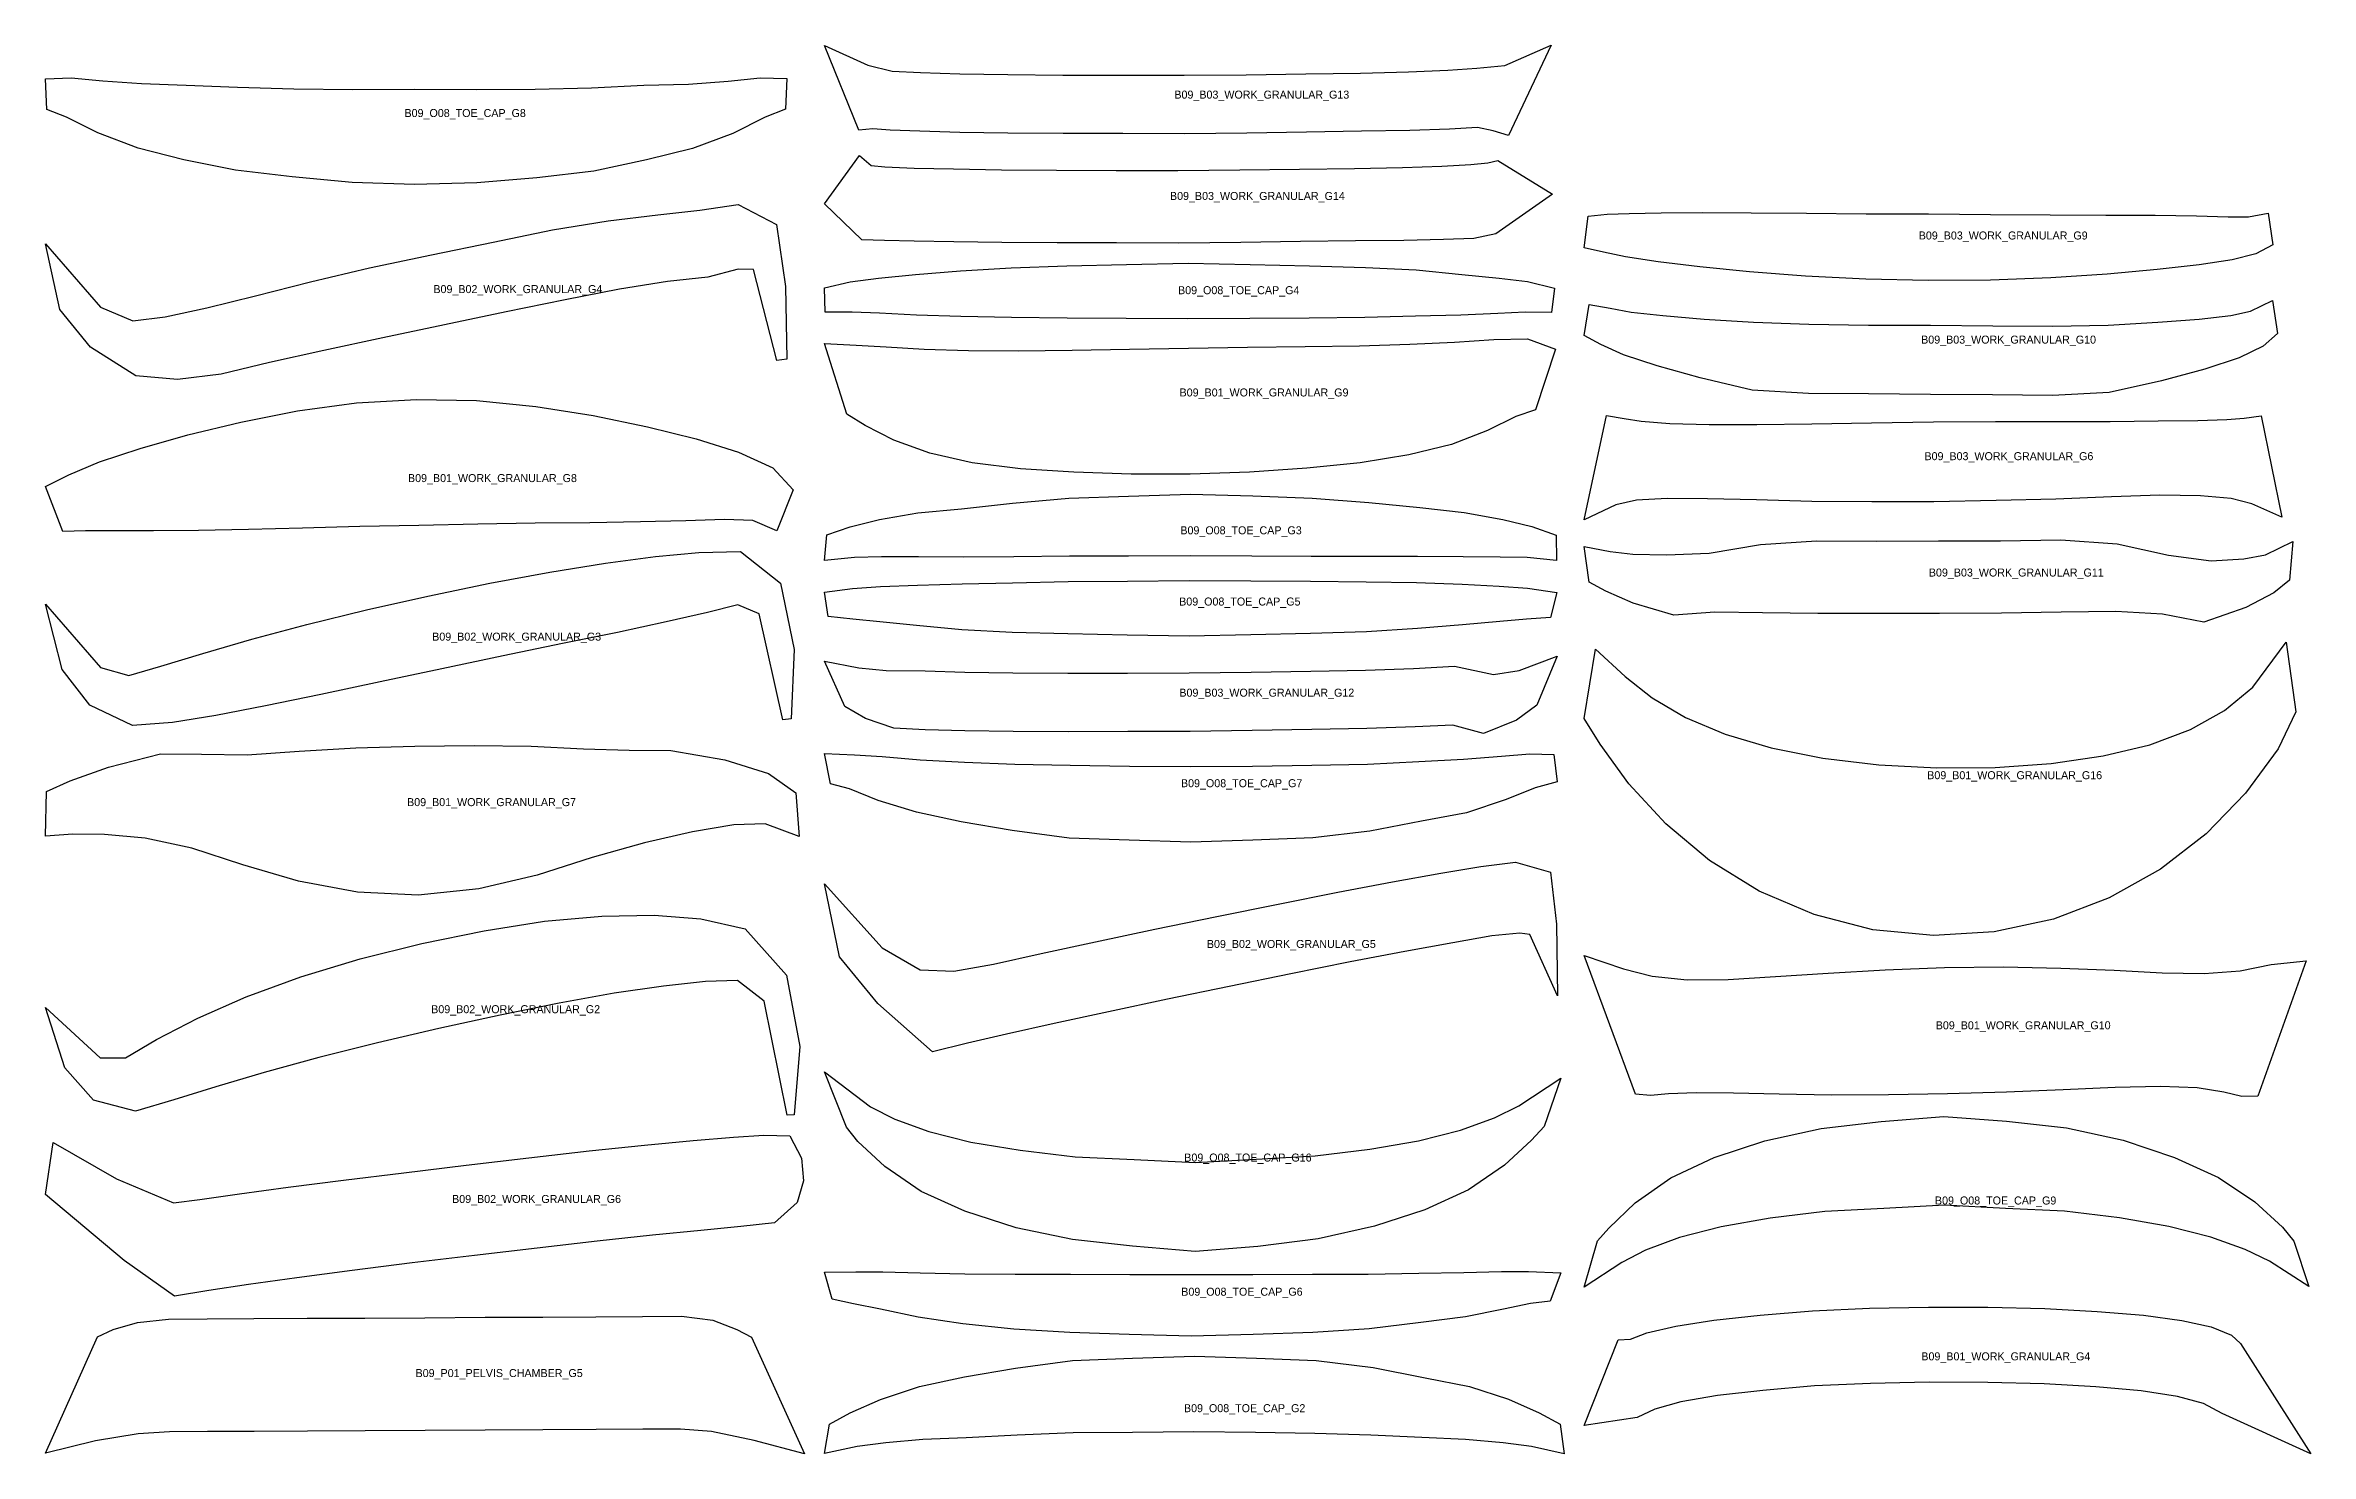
# Model space of a CAD drawing. Header units: millimetres. Extents: x 15 to 17457, y 15 to 1484.
# Drawn here: x 8697 to 10962, y 15 to 1423 of the extents above; entities that cross this region are included whole.
import ezdxf

# ---------------------------------------------------------------- set-up
doc = ezdxf.new("R2010")
doc.units = ezdxf.units.MM

msp = doc.modelspace()

# ---------------------------------------------------------------- linework, layer by layer
for points in [[(9476.4, 1422.6), (9519.8, 1402.8), (9544.1, 1397), (9572.2, 1395.5), (9611.5, 1394.3), (9659.6, 1393.5), (9714.5, 1393), (9774, 1392.9), (9836, 1392.8), (9897.9, 1393.4), (9957.4, 1394.3), (10012.3, 1395.1), (10060.3, 1396.3), (10099.5, 1398), (10128.5, 1399.9), (10156.3, 1402.7), (10202.8, 1422.8), (10160.2, 1332.7), (10144.9, 1337.4), (10129.2, 1340.6), (10101.2, 1339.1), (10061.5, 1337.7), (10013.2, 1336.8), (9958.3, 1336), (9898.7, 1335.1), (9836.6, 1334.4), (9774.5, 1334.6), (9714.8, 1334.6), (9659.8, 1335), (9611.5, 1335.8), (9571.8, 1336.8), (9542.1, 1338), (9524.8, 1339.4), (9510.8, 1338.1), (9476.4, 1422.6)], [(8697.5, 1389.4), (8723.3, 1390.4), (8755, 1387.3), (8793.7, 1384.5), (8838.3, 1382.8), (8889.6, 1380.8), (8945.9, 1379.2), (9004.9, 1378.7), (9066.4, 1378.9), (9128, 1378.7), (9187.2, 1379), (9243.5, 1380.4), (9295.7, 1382.9), (9340.3, 1383.9), (9380.2, 1387.1), (9412.2, 1390.3), (9438.6, 1389.5), (9437.3, 1359), (9416.9, 1350.8), (9384.9, 1334.8), (9344.3, 1319.8), (9298.3, 1308.2), (9245.8, 1297.1), (9188.8, 1290.3), (9128.7, 1285.3), (9066.4, 1283.7), (9004.2, 1285.5), (8944.3, 1291.2), (8887.7, 1298), (8835.9, 1308.2), (8790.3, 1319.9), (8750.1, 1335.3), (8718.7, 1351.1), (8699, 1358.6), (8697.5, 1389.4)], [(9511.4, 1312.7), (9522.9, 1302.5), (9536.8, 1301.4), (9565.9, 1300.1), (9605.3, 1299.2), (9653.3, 1298.4), (9708.2, 1297.9), (9767.8, 1297.8), (9829.7, 1297.6), (9891.6, 1298.3), (9951.2, 1299.1), (10006.1, 1299.8), (10054.1, 1300.7), (10093.4, 1302.1), (10122.4, 1303.5), (10139.3, 1305.2), (10149.4, 1307.8), (10204, 1273.9), (10147.3, 1234.4), (10125.5, 1229.6), (10095, 1228.8), (10055.4, 1227.7), (10007.1, 1227.2), (9952.2, 1226.7), (9892.6, 1225.8), (9830.5, 1224.9), (9768.4, 1225.3), (9708.8, 1225.3), (9653.7, 1225.7), (9605.5, 1226.3), (9565.9, 1227), (9536.5, 1227.8), (9513.7, 1228.4), (9476.4, 1264.3), (9511.4, 1312.7)], [(8697.5, 1224.5), (8752.6, 1161), (8785.1, 1147.4), (8817.4, 1151.5), (8859, 1160.5), (8907.7, 1172.3), (8962.5, 1186.4), (9021.7, 1200.2), (9083.4, 1213.2), (9145.1, 1226.1), (9204.6, 1238.2), (9260.1, 1247.5), (9309.8, 1253.5), (9351.7, 1258.1), (9390.2, 1263.7), (9428.3, 1243.6), (9437.5, 1181.8), (9438.6, 1109.2), (9428.8, 1107.8), (9405.4, 1198.6), (9390.2, 1199), (9359.7, 1190.9), (9319.3, 1186.8), (9271.6, 1179), (9217.1, 1168.5), (9158, 1156.3), (9096.4, 1143.4), (9034.9, 1130.4), (8975.8, 1117.7), (8921.5, 1105.6), (8873.4, 1094), (8829.7, 1088.8), (8788.1, 1092.5), (8742.8, 1121.2), (8712.1, 1158.8), (8697.5, 1224.5)], [(10239.9, 1252), (10258.7, 1254), (10280.7, 1254.7), (10312.6, 1255.4), (10353.8, 1255.6), (10402.8, 1255.4), (10458.1, 1254.9), (10517.8, 1254.5), (10579.9, 1254.3), (10641.9, 1253.6), (10701.7, 1253.2), (10757.1, 1252.9), (10806.4, 1252.9), (10847.7, 1252.2), (10879.6, 1251.4), (10899.8, 1251.5), (10919.6, 1255), (10924.1, 1223.5), (10907.1, 1214.2), (10883.6, 1208.2), (10850.4, 1203.3), (10808.4, 1198.6), (10758.4, 1193.9), (10702.2, 1190.3), (10641.9, 1188), (10579.5, 1187.7), (10517.2, 1188.9), (10457, 1191.9), (10401.1, 1196.3), (10351.4, 1201.3), (10309.7, 1206.4), (10277.1, 1211.2), (10255.2, 1215.9), (10235.7, 1220.5), (10239.9, 1252)], [(9476.4, 1180.4), (9502.1, 1186.4), (9530.4, 1189.9), (9567.5, 1193.7), (9612.4, 1197.4), (9663, 1200.4), (9718.7, 1202.4), (9778.1, 1203.6), (9839.9, 1204.9), (9901.9, 1203.8), (9961.3, 1202.3), (10017.1, 1200.6), (10067.9, 1198.2), (10113.6, 1193.8), (10150.8, 1190.1), (10179, 1186.6), (10206, 1180.1), (10203.1, 1155.7), (10176.9, 1156), (10149.5, 1154.7), (10112.4, 1153.2), (10067.1, 1151.9), (10016.6, 1150.6), (9960.9, 1149.9), (9901.5, 1149.8), (9839.7, 1149.4), (9778, 1149.6), (9718.8, 1150.2), (9663.2, 1150.6), (9612.8, 1151.6), (9568.2, 1153.2), (9531.4, 1154.9), (9504, 1156.2), (9477.2, 1156), (9476.4, 1180.4)], [(10240.7, 1163.7), (10261.6, 1159.9), (10282.8, 1156.2), (10314.4, 1152.6), (10355.7, 1149), (10405, 1146), (10460.4, 1144), (10520.1, 1143.1), (10582.1, 1142.9), (10644.2, 1142.3), (10704, 1142.1), (10759.6, 1143.2), (10809.1, 1146), (10850.6, 1149.1), (10882.3, 1152.7), (10901.9, 1156.9), (10924, 1167.7), (10928.7, 1134.7), (10914.4, 1122.2), (10890.4, 1110.4), (10856.3, 1099.1), (10812.8, 1087.3), (10760.6, 1075.8), (10703.9, 1072.8), (10644, 1073.5), (10582, 1073.9), (10520, 1074.3), (10460.1, 1074.7), (10403.6, 1078.2), (10351.6, 1090.5), (10308.7, 1102.3), (10275.2, 1113.5), (10252.4, 1123.8), (10235.7, 1132.7), (10240.7, 1163.7)], [(9476.4, 1124.7), (9507.9, 1123.2), (9537.9, 1121.4), (9576, 1119), (9620.2, 1117.6), (9669.9, 1117.3), (9723.9, 1118), (9781.2, 1119.1), (9840.2, 1120), (9899.1, 1120.9), (9956.7, 1121.7), (10011.1, 1122.4), (10061.4, 1124), (10106.3, 1126.1), (10145.4, 1128.8), (10179.1, 1129.4), (10207.2, 1119.2), (10187.2, 1058.3), (10167.4, 1051.6), (10139.2, 1037.6), (10103, 1023.8), (10060.5, 1013.3), (10012, 1005.3), (9958.6, 1000.1), (9901.3, 996), (9842, 994), (9782.8, 994.2), (9725.6, 996.1), (9672.3, 999.3), (9624, 1005.6), (9581.6, 1015.1), (9545.7, 1028.1), (9517, 1042.8), (9498.6, 1054.2), (9476.4, 1124.7)], [(8697.5, 981.7), (8720.9, 993.6), (8751.6, 1006.5), (8792.2, 1019.9), (8839.9, 1033.3), (8893, 1046.2), (8949.6, 1057.5), (9008.5, 1065.5), (9068.4, 1068.8), (9128.4, 1067.6), (9187.8, 1061.9), (9245.2, 1052.6), (9299.3, 1041.5), (9348.2, 1029.3), (9390.4, 1016.2), (9424.6, 1000.5), (9445.1, 978.6), (9428.8, 937.4), (9404.8, 947.8), (9376.3, 948.7), (9337.6, 947.6), (9292.4, 946.6), (9241.8, 945.6), (9187.3, 945.1), (9129.8, 944.1), (9070.9, 942.9), (9012, 941.7), (8954.7, 940.3), (8900.6, 938.8), (8850.5, 937.7), (8805.7, 937.4), (8767.4, 937.6), (8737.6, 937.4), (8715.1, 936.9), (8697.5, 981.7)], [(10258.2, 1052.8), (10275.6, 1049.7), (10292.9, 1047.1), (10321.5, 1044.9), (10360.6, 1043.9), (10408.5, 1043.9), (10463.4, 1044.5), (10523, 1045.3), (10585, 1046.3), (10647.1, 1046.6), (10706.7, 1046.6), (10761.6, 1046.9), (10809.7, 1047.3), (10849.1, 1047.6), (10878.1, 1048.7), (10895.5, 1050), (10912.5, 1052.5), (10933.2, 951), (10903.1, 964.3), (10882.5, 969.7), (10851.7, 972.6), (10811.3, 973), (10762.8, 971.3), (10707.4, 969.2), (10647.5, 967.7), (10585.3, 966.6), (10523.2, 966.4), (10463.3, 966.8), (10407.9, 968.3), (10359.2, 969.5), (10318.8, 969.8), (10288, 968), (10267.3, 963.6), (10235.7, 948.6), (10258.2, 1052.8)], [(9478.8, 933.5), (9501.9, 941.5), (9531.5, 948.8), (9569.6, 955.4), (9613.3, 959.5), (9664.2, 965.2), (9720.7, 970), (9780.3, 972.1), (9842.3, 974), (9904.4, 972.3), (9963.9, 970.1), (10020.4, 965.9), (10071.5, 960.7), (10115.8, 955.9), (10154.3, 948.8), (10183.6, 941.8), (10207.8, 933.2), (10208.2, 907.8), (10178.9, 910.7), (10151.8, 911.2), (10114.7, 911.4), (10069.1, 911.7), (10018.7, 911.7), (9963, 911.8), (9903.6, 912.3), (9842, 912.5), (9780.4, 912.1), (9721.2, 912), (9665.7, 911.5), (9615.1, 911.2), (9570.4, 911.4), (9533.4, 911.4), (9506.3, 910.8), (9476.4, 907.8), (9478.8, 933.5)], [(10235.7, 921.7), (10261.6, 916.9), (10284.5, 914.2), (10317.9, 913.6), (10360.8, 915.1), (10412, 923.7), (10468.1, 927.5), (10528.2, 927.3), (10590.1, 927.4), (10652, 927.6), (10712.1, 928.6), (10768.7, 924.5), (10819.9, 913.1), (10862.4, 907.6), (10895.2, 909.4), (10916.8, 913.5), (10944.3, 926.8), (10940.8, 888.3), (10925.2, 875.4), (10897.2, 861), (10855.2, 846.1), (10814, 854.2), (10767.1, 856.8), (10712.6, 856.1), (10653, 855.2), (10590.9, 854.8), (10528.8, 854.8), (10469.2, 854.9), (10414.1, 855.5), (10366.5, 856.2), (10325.3, 853.1), (10284.8, 865.3), (10257.4, 877.3), (10240.9, 886.3), (10235.7, 921.7)], [(8697.5, 864.2), (8752.7, 800.8), (8781.1, 793), (8813, 802.2), (8854.9, 815), (8903.9, 829.2), (8959, 843.8), (9018.4, 858.4), (9080, 872.3), (9141.8, 885.2), (9201.7, 896.2), (9257.4, 905.1), (9307.4, 911.8), (9350.9, 915.9), (9392.3, 916.9), (9432.5, 885.3), (9445.9, 819), (9443.1, 749.5), (9434.8, 748.7), (9410.9, 854.5), (9389.8, 863.5), (9359.4, 856), (9318.1, 846.4), (9269.3, 835.9), (9214.5, 824.8), (9155.3, 812.6), (9093.8, 799.5), (9032.3, 786.4), (8973, 773.8), (8917.5, 762.5), (8867.8, 752.8), (8824.5, 745.9), (8784.6, 742.8), (8742, 763.3), (8714.4, 798.7), (8697.5, 864.2)], [(9476.4, 876.2), (9504.2, 879.8), (9532.5, 881.7), (9569.5, 883.2), (9614, 884.4), (9664.3, 885.5), (9719.9, 886.7), (9779.2, 887), (9840.8, 887.8), (9902.7, 887.4), (9962.1, 887), (10017.7, 886.5), (10068.3, 885.9), (10113.7, 884.1), (10150.9, 882.3), (10179.1, 880.1), (10208.4, 875.8), (10202, 851), (10178.1, 849.1), (10151.5, 847), (10114.2, 843.4), (10069.1, 839.9), (10018.1, 836.6), (9962.2, 834.7), (9902.7, 833.4), (9840.8, 832.3), (9779, 833.1), (9719.7, 834.4), (9664, 835.8), (9613.5, 838.4), (9568.4, 842.7), (9531.6, 846.6), (9504.8, 849.3), (9480.1, 851.9), (9476.4, 876.2)], [(10247.1, 819.3), (10276.9, 791.7), (10303.8, 770.4), (10337.1, 750.8), (10376.6, 734.1), (10422.7, 720.7), (10474.4, 710.2), (10530.3, 703.5), (10588.3, 700.6), (10646.5, 701), (10702.6, 704.9), (10754.7, 712.5), (10801.3, 723.6), (10841.7, 738.9), (10876, 758), (10904.3, 781.1), (10937.5, 826.1), (10947.3, 756.5), (10929.4, 719.4), (10897, 675.2), (10857.5, 634.7), (10811.9, 599.4), (10760.7, 570.7), (10704.9, 549.3), (10645.7, 536.6), (10584.8, 533.1), (10524.2, 538.8), (10465.6, 553.8), (10410.8, 577.3), (10361.1, 608.1), (10317.5, 644.5), (10280.5, 684.7), (10251.8, 724.1), (10235.7, 749.8), (10247.1, 819.3)], [(9476.4, 807.2), (9510.7, 800.6), (9538.1, 797.7), (9577, 797.5), (9616.6, 796.2), (9664.6, 795.5), (9719.5, 795.1), (9779.1, 795.2), (9841, 795.4), (9902.9, 796.1), (9962.4, 797.2), (10017.3, 798.3), (10065.2, 800), (10106.2, 802.1), (10145.2, 794), (10170.8, 797.7), (10208.6, 812.3), (10188.5, 763.3), (10168, 748.2), (10135, 734.8), (10104.5, 743.1), (10066.8, 741.4), (10018.5, 740), (9963.5, 739), (9903.9, 737.8), (9841.8, 737), (9779.7, 736.9), (9720.1, 736.7), (9665, 737), (9616.7, 737.7), (9577, 738.7), (9545.8, 740.3), (9517.2, 749.8), (9496.8, 762), (9476.4, 807.2)], [(8698.7, 676.9), (8722.4, 687.7), (8760.7, 701.4), (8812.7, 714.4), (8853.7, 714.2), (8899.3, 713.7), (8951.2, 717.3), (9007.9, 720.4), (9067, 722.2), (9126.1, 722.8), (9183.1, 722.1), (9235.4, 719.6), (9281.2, 718.1), (9322.8, 717.9), (9376.9, 708.7), (9420.3, 694.9), (9447.6, 675.7), (9451.1, 631.8), (9416.9, 644.6), (9385.6, 643.7), (9344.3, 636.7), (9296.4, 625.5), (9244.2, 610.8), (9189.1, 593.4), (9130.7, 579.6), (9070.2, 573.4), (9009.5, 576.3), (8950.5, 587.4), (8894.9, 603.5), (8843.9, 620.2), (8797.2, 630.1), (8756.5, 633.9), (8725.1, 634.1), (8697.5, 632.2), (8698.7, 676.9)], [(9476.4, 714.8), (9506.3, 713.7), (9533.9, 711.8), (9572, 708.6), (9616.2, 706.1), (9666.6, 704.1), (9722.1, 703.2), (9781.3, 702.2), (9842.7, 702), (9904.3, 702.4), (9963.6, 703.1), (10019.3, 704.3), (10070.6, 707), (10115, 709.1), (10153, 712.3), (10181.6, 714.6), (10205.5, 714), (10208.9, 686.7), (10186.7, 680.5), (10157.7, 668.8), (10118.1, 655.6), (10073.3, 647.1), (10021.6, 637.4), (9964.5, 630.6), (9904.7, 628.2), (9842.6, 626.4), (9780.8, 628.1), (9721, 630.4), (9664.1, 637.8), (9613.1, 646.7), (9568.5, 656.1), (9530, 668), (9501.3, 679.5), (9482.3, 684.5), (9476.4, 714.8)], [(9476.4, 584.5), (9534, 520.5), (9572.1, 498.7), (9605.5, 497.4), (9645.3, 504.4), (9692.9, 514.9), (9747.4, 526.7), (9806.7, 539.2), (9868.4, 551.8), (9930, 564.4), (9989.4, 576.3), (10044.3, 586.7), (10092.5, 595.4), (10132.4, 602.1), (10167.1, 606.4), (10202.2, 596.4), (10208, 544.4), (10209.2, 472.8), (10181.6, 533.9), (10171.3, 535.2), (10143.4, 532.5), (10104.4, 525.7), (10056.5, 517), (10001.8, 506.5), (9942.6, 494.6), (9881, 482), (9819.4, 469.3), (9760.3, 456.8), (9705.9, 444.9), (9658.2, 434.2), (9619.2, 425.4), (9584.3, 416.6), (9529.7, 465), (9491.4, 511.7), (9476.4, 584.5)], [(8697.5, 461), (8752.4, 410.7), (8777.5, 410.6), (8808.6, 428.9), (8849.9, 450.4), (8898.4, 471.6), (8953, 491.5), (9012.2, 509.5), (9073.9, 525), (9136, 537.8), (9196.6, 547.2), (9253.8, 552.4), (9306, 553.4), (9352.6, 549.7), (9397, 539.6), (9438.3, 493.3), (9451.8, 422), (9445.9, 353.8), (9439, 353.4), (9415.9, 467.3), (9389.3, 488), (9357.4, 487), (9315.3, 482.4), (9266.2, 475.2), (9211.2, 465.5), (9152.1, 453.5), (9090.9, 440.1), (9029.7, 425.8), (8970.8, 410.9), (8916.3, 396.1), (8867.8, 381.8), (8826, 368.7), (8787.6, 357.3), (8745.5, 368.4), (8717, 400.7), (8697.5, 461)], [(10235.7, 513.1), (10275, 499.8), (10303.7, 492.4), (10338.6, 488.6), (10379.7, 489.1), (10427.1, 492.1), (10479.8, 495.2), (10536.7, 498.6), (10595.8, 500.9), (10655.1, 501.5), (10712.3, 500.3), (10765.6, 498.3), (10813.7, 495.8), (10855.5, 495), (10891.5, 497.8), (10922.4, 503.9), (10957.6, 507.5), (10909.1, 372.5), (10893.1, 372.2), (10875.2, 376.5), (10848.6, 380.7), (10812, 382), (10766.6, 381.1), (10714.5, 378.8), (10657.9, 376.5), (10599, 374.7), (10540, 373.6), (10483.1, 373.5), (10430.8, 374.5), (10385, 375.4), (10347.6, 375.7), (10320.1, 374.7), (10301.9, 373), (10287.1, 374.5), (10235.7, 513.1)], [(9476.4, 396.6), (9522.5, 361.7), (9546.7, 349.4), (9580.7, 337.1), (9622.8, 326.5), (9672.1, 318.3), (9727.1, 311.8), (9786, 309.2), (9847.1, 306), (9908, 309.5), (9966.7, 312.7), (10021.4, 319.4), (10070.3, 327.8), (10112.3, 338.5), (10146.1, 350.8), (10170.3, 362.7), (10212.4, 390.4), (10195.7, 342.2), (10183.2, 328.3), (10156.2, 303.4), (10120.2, 278.9), (10076.6, 258.8), (10026.1, 242.4), (9969.8, 229.9), (9909.6, 222.2), (9847, 217.2), (9784.4, 222.4), (9724.3, 229), (9667.8, 240.8), (9616.8, 257.3), (9573, 277.2), (9536.7, 302), (9509.8, 327.2), (9498.4, 341.5), (9476.4, 396.6)], [(10249, 227.7), (10260.3, 240.4), (10286.6, 265.8), (10322.5, 290.8), (10365.8, 311), (10416.5, 327.8), (10472.7, 340.1), (10532.8, 347.2), (10595.3, 352.2), (10657.8, 347.3), (10718, 340.7), (10774.6, 328.5), (10826, 311.2), (10869.8, 291), (10906.2, 266.6), (10933.8, 241.5), (10945.1, 227.6), (10960, 182.2), (10920.7, 207.5), (10896.5, 219.1), (10862.3, 231.4), (10820.1, 242.1), (10770.8, 250.8), (10715.9, 257.4), (10657.1, 260.1), (10596.1, 263.3), (10535.2, 260), (10476.4, 257), (10421.7, 250.4), (10372.7, 241.9), (10330.9, 231), (10297.2, 218.4), (10273.4, 206.2), (10235.7, 181.3), (10249, 227.7)], [(8705.2, 326.2), (8768.7, 289.6), (8825.7, 265.9), (8852, 269.2), (8891.7, 274.7), (8940.2, 281.3), (8995.6, 288.5), (9055.8, 295.9), (9118.3, 303.3), (9180.8, 310.7), (9241, 317.6), (9296.5, 323.3), (9345.2, 328), (9385.3, 331.5), (9415.8, 333.4), (9441.8, 332.6), (9453.5, 310.4), (9455.4, 287.6), (9448.9, 266.1), (9426.4, 245.7), (9392.8, 242.2), (9352.9, 238.2), (9304.3, 233.4), (9249, 227.6), (9189, 220.6), (9126.5, 213.2), (9064.1, 205.7), (9004.1, 198.2), (8948.9, 190.9), (8900.5, 184.1), (8861, 178.2), (8826.7, 172.3), (8776.3, 208.1), (8697.5, 274.1), (8705.2, 326.2)], [(9476.4, 196.3), (9507.6, 196.9), (9534.8, 196.7), (9571.9, 195.7), (9616.7, 194.7), (9666.8, 194.3), (9722.2, 194.4), (9781.5, 194), (9843, 194.1), (9904.7, 194.2), (9964.1, 194.4), (10019.8, 194.6), (10070.5, 195.5), (10115.6, 196.2), (10153, 197), (10180.2, 197.2), (10212.5, 195.9), (10201.7, 167.4), (10182.2, 165.1), (10155.2, 159.3), (10117.2, 151.8), (10072.4, 146), (10020.9, 139.8), (9964.5, 136.2), (9904.9, 134.2), (9842.9, 132.6), (9781, 134), (9721.6, 136.3), (9665.6, 139.6), (9614.7, 144.9), (9570, 151.3), (9532.2, 159.4), (9505.3, 164.9), (9484, 169.6), (9476.4, 196.3)], [(10269.6, 128.7), (10282, 129.6), (10298.3, 135.8), (10327.3, 142.5), (10365.5, 148.5), (10411.6, 153.5), (10464.1, 157.8), (10521, 160.3), (10580.1, 161.3), (10639.2, 161.3), (10696.1, 160), (10748.6, 157.2), (10794.9, 153.4), (10833.2, 148.2), (10862.6, 141.7), (10882.8, 133.4), (10891.7, 125), (10962, 15), (10873.4, 55.1), (10854.9, 65.1), (10829, 72), (10792.4, 77.7), (10747.3, 81.8), (10695.5, 84.9), (10639.3, 86.2), (10580.7, 86.4), (10522.1, 85.3), (10466, 82.7), (10414.3, 78.2), (10369.1, 73), (10332.5, 66.7), (10306.3, 59.6), (10288.6, 51.2), (10235.7, 43.1), (10269.6, 128.7)], [(8749.8, 131.7), (8765.2, 139), (8789.7, 146.2), (8820.6, 149.6), (8859.4, 149.8), (8906, 150), (8959.2, 150.3), (9016.9, 150.6), (9076.9, 150.9), (9137, 151.3), (9194.7, 151.6), (9247.9, 151.9), (9294.5, 152.1), (9333.5, 152.3), (9364.8, 148.4), (9388.8, 139.2), (9403.5, 131.4), (9456.4, 15), (9405.9, 28.3), (9363.5, 37.3), (9332.4, 39.6), (9294.7, 39.4), (9248, 39.2), (9194.9, 38.9), (9137.1, 38.6), (9077.1, 38.3), (9017.1, 37.9), (8959.4, 37.6), (8906.2, 37.3), (8859.6, 37.1), (8821.7, 36.9), (8790.3, 35), (8747.5, 27.7), (8697.5, 15.4), (8749.8, 131.7)], [(9481.4, 44.6), (9502, 55.7), (9532.5, 69.2), (9571.5, 82.3), (9616.2, 91.7), (9667.4, 100.5), (9724.4, 108.2), (9784.3, 110.5), (9846.2, 112.6), (9908.3, 110.6), (9968, 108.1), (10025, 101.2), (10076.7, 90.8), (10121.1, 82.3), (10160.2, 69.4), (10190.7, 55.9), (10211.7, 44.5), (10215.7, 15), (10183.2, 22.2), (10154.9, 25.7), (10117.2, 29.2), (10073.4, 31.2), (10022.4, 33.5), (9966.4, 35.3), (9907.2, 36.3), (9845.7, 36.9), (9784.1, 36.3), (9725, 35.7), (9669.1, 33.6), (9617.9, 30.9), (9574.7, 29.2), (9537.6, 25.9), (9509.1, 22.2), (9476.4, 15.1), (9481.4, 44.6)]]:
    msp.add_lwpolyline(points, close=True)

# ---------------------------------------------------------------- texts
for s, p in [('B09_O08_TOE_CAP_G8', (9056.5, 1351.1)), ('B09_B03_WORK_GRANULAR_G13', (9826.1, 1369.5)), ('B09_B03_WORK_GRANULAR_G14', (9821.7, 1268.2)), ('B09_B03_WORK_GRANULAR_G9', (10570.2, 1228.7)), ('B09_B02_WORK_GRANULAR_G4', (9085.4, 1175.1)), ('B09_O08_TOE_CAP_G4', (9829.8, 1174)), ('B09_B03_WORK_GRANULAR_G10', (10572.6, 1124.6)), ('B09_B01_WORK_GRANULAR_G9', (9831.3, 1071.8)), ('B09_B03_WORK_GRANULAR_G6', (10575.9, 1008.1)), ('B09_B01_WORK_GRANULAR_G8', (9060, 986.2)), ('B09_O08_TOE_CAP_G3', (9832.1, 934)), ('B09_B03_WORK_GRANULAR_G11', (10580.3, 891.8)), ('B09_O08_TOE_CAP_G5', (9830.9, 862.8)), ('B09_B02_WORK_GRANULAR_G3', (9084.2, 827.7)), ('B09_B03_WORK_GRANULAR_G12', (9831.1, 771.7)), ('B09_O08_TOE_CAP_G7', (9832.7, 681.2)), ('B09_B01_WORK_GRANULAR_G16', (10578.7, 689.2)), ('B09_B01_WORK_GRANULAR_G7', (9059.1, 662.3)), ('B09_B02_WORK_GRANULAR_G5', (9858.6, 520.5)), ('B09_B02_WORK_GRANULAR_G2', (9083.2, 455.3)), ('B09_B01_WORK_GRANULAR_G10', (10587.2, 439.2)), ('B09_O08_TOE_CAP_G16', (9836, 307)), ('B09_B02_WORK_GRANULAR_G6', (9104.1, 265.6)), ('B09_O08_TOE_CAP_G9', (10586.4, 264.1)), ('B09_O08_TOE_CAP_G6', (9833, 172.9)), ('B09_B01_WORK_GRANULAR_G4', (10572.8, 108.3)), ('B09_P01_PELVIS_CHAMBER_G5', (9067.6, 91.6)), ('B09_O08_TOE_CAP_G2', (9835.7, 56.5))]:
    msp.add_text(s, height=8).set_placement(p)

doc.saveas('drawing.dxf')
